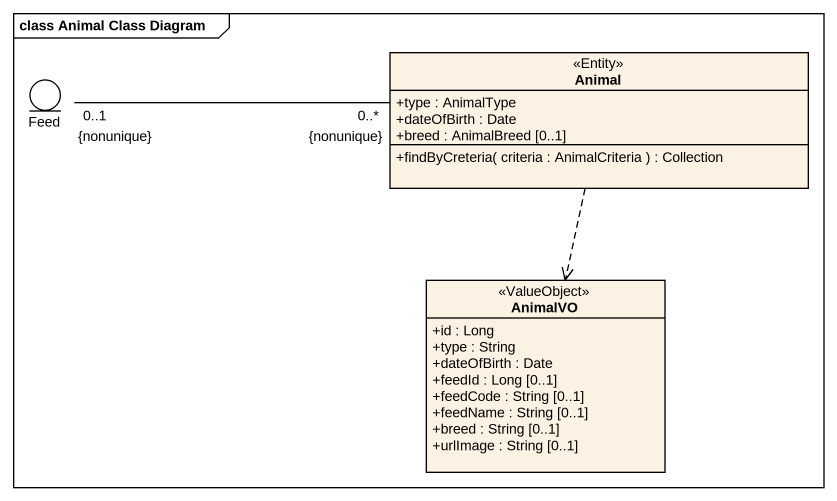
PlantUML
@startuml
mainframe class Animal Class Diagram
allowmixing
hide circle
hide empty members
skinparam classAttributeIconSize 0
entity Feed
class Animal <<Entity>> {
  +type : AnimalType
  +dateOfBirth : Date
  +breed : AnimalBreed [0..1]
  +findByCreteria( criteria : AnimalCriteria ) : Collection
}
class AnimalVO <<ValueObject>> {
  +id : Long
  +type : String
  +dateOfBirth : Date
  +feedId : Long [0..1]
  +feedCode : String [0..1]
  +feedName : String [0..1]
  +breed : String [0..1]
  +urlImage : String [0..1]
}
Animal "0..*\n{nonunique}" -left- "0..1\n{nonunique}" Feed
Animal ..> AnimalVO
@enduml
